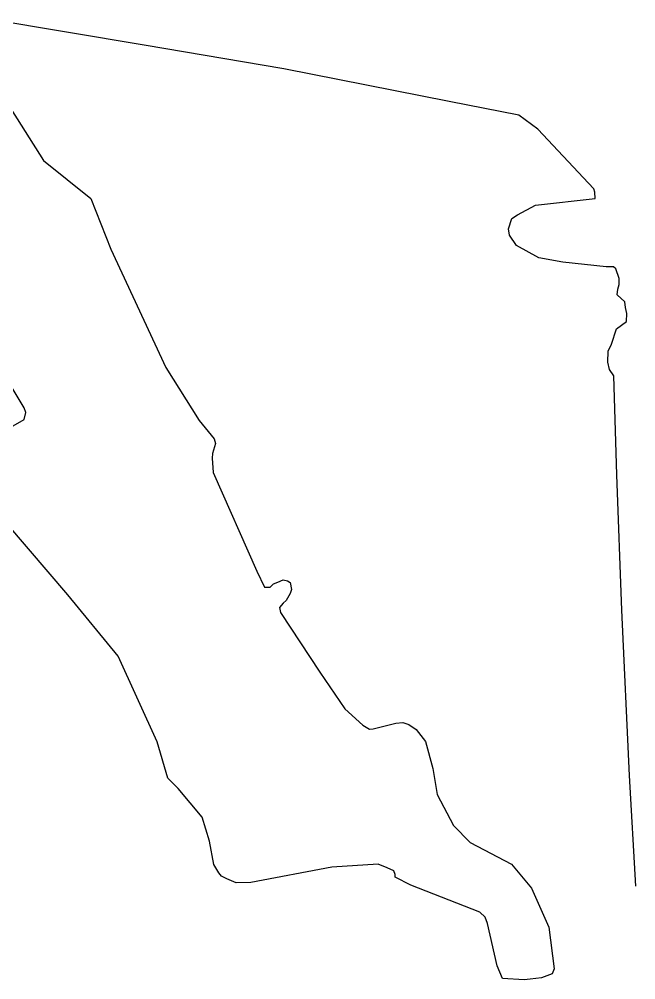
# Model space of a CAD drawing. Header units: millimetres. Extents: x -53295381 to 181933601, y -165 to 204541444.
# Drawn here: x 64319110 to 181933601, y 21185444 to 204541444 of the extents above; entities that cross this region are included whole.
import ezdxf

# ---------------------------------------------------------------- set-up
doc = ezdxf.new("R2010")
doc.units = ezdxf.units.MM
doc.header["$LTSCALE"] = 1000
doc.layers.add('地形', color=253, linetype='Continuous')

msp = doc.modelspace()

# ---------------------------------------------------------------- linework, layer by layer
at = {"layer": '地形', "linetype": 'Continuous', "elevation": 27823000, "flags": 128}
for points in [[(181933600.844, 39081443.564), (180705600.844, 60185443.564), (179292600.844, 91739443.564), (178318600.844, 117555443.565), (177773600.844, 136495443.565), (176917600.844, 137693443.564), (176604600.844, 139102443.564), (176676600.844, 141158443.565), (177283600.844, 142505443.564), (178282600.844, 145418443.564), (180134600.844, 146809443.564), (180201600.844, 148377443.564), (179994600.844, 149515443.565), (179841600.844, 150599443.564), (178390600.844, 151909443.564), (178508600.844, 152990443.565), (178786600.844, 153908443.565), (178796600.844, 155044443.564), (178107600.844, 156889443.564), (177677600.844, 157272443.564), (176270600.844, 157284443.564), (167994600.844, 158165443.564), (163453600.844, 158961443.564), (159196600.844, 161378443.564), (157859600.844, 163337443.564), (157652600.844, 164529443.564), (158265600.844, 166526443.564), (159353600.844, 167220443.565), (162833600.844, 169030443.565), (174160600.844, 170340443.564), (174116600.844, 171531443.564), (173905600.844, 172182443.564), (172885600.844, 173219443.564), (163280600.844, 183525443.564), (159621600.844, 186208443.565), (146324600.844, 188809443.564), (114813600.844, 195082443.564), (88160600.844, 199583443.565), (58478600.844, 204541443.564)], [(61972600.844, 188660443.565), (68971600.844, 177563443.565), (77952600.844, 170346443.564), (81768600.844, 160629443.564), (92298600.844, 138033443.565), (98656600.844, 127970443.565), (101496600.844, 124429443.564), (101759600.844, 123561443.564), (101202600.844, 121618443.565), (101140600.844, 120753443.564), (101334600.844, 117992443.565), (109621600.844, 99202443.564), (111112600.844, 96159443.564), (112195600.844, 96150443.564), (112850600.844, 96794443.564), (113664600.844, 97058443.565), (114643600.844, 97536443.564), (115507600.844, 97312443.564), (115992600.844, 97038443.565), (116251600.844, 95683443.565), (116028600.844, 94928443.565), (115259600.844, 93581443.564), (114659600.844, 93100443.565), (113948600.844, 92240443.565), (114157600.844, 91319443.564), (121695600.844, 79893443.565), (126401600.844, 72928443.565), (129840600.844, 69815443.564), (131132600.844, 69046443.564), (131837600.844, 69095443.565), (136177600.844, 70194443.564), (137477600.844, 70291443.564), (138665600.844, 69902443.564), (140065600.844, 68971443.564), (141832600.844, 66683443.565), (143251600.844, 61531443.564), (144075600.844, 56547443.564), (147166600.844, 50623443.565), (150333600.844, 47405443.565), (158203600.844, 43280443.565), (162062600.844, 38649443.564), (165356600.844, 31208443.565), (166372600.844, 23247443.564), (165985600.844, 22330443.565), (163976600.844, 21590443.564), (161807600.844, 21284443.564), (160670600.844, 21185443.564), (156503600.844, 21437443.564), (155495600.844, 23880443.564), (153668600.844, 31957443.564), (153191600.844, 33151443.564), (152170600.844, 34080443.565), (139003600.844, 39223443.565), (136038600.844, 40763443.565), (136042600.844, 41304443.564), (135777600.844, 41956443.564), (134483600.844, 42562443.564), (132811600.844, 43279443.564), (123926600.844, 42651443.564), (108526600.844, 39752443.564), (105710600.844, 39668443.564), (103930600.844, 40441443.564), (102905600.844, 40936443.564), (102369600.844, 41590443.564), (101463600.844, 43221443.564), (100634600.844, 47664443.564), (99210600.844, 52221443.564), (94655600.844, 57724443.564), (92668600.844, 59689443.564), (90615600.844, 66631443.564), (83173600.844, 82979443.564), (73580600.844, 94639443.564), (58139600.844, 112678443.565)], [(55951600.844, 122868443.565), (65253600.844, 128145443.564), (65589600.844, 129441443.564), (65272600.844, 130363443.565), (52228600.844, 151916443.564)]]:
    msp.add_lwpolyline(points, dxfattribs=at)

doc.saveas('drawing.dxf')
